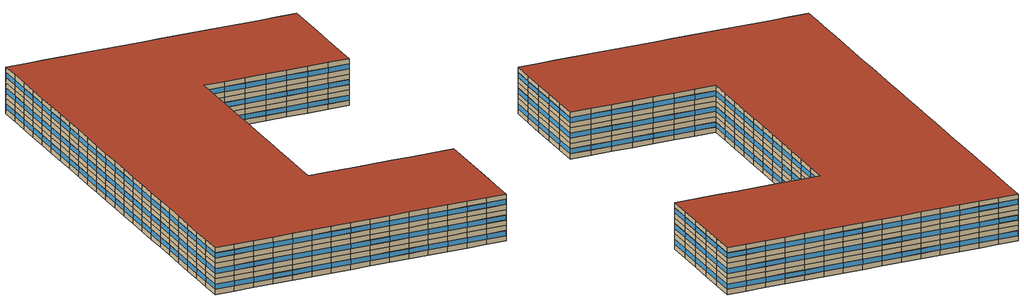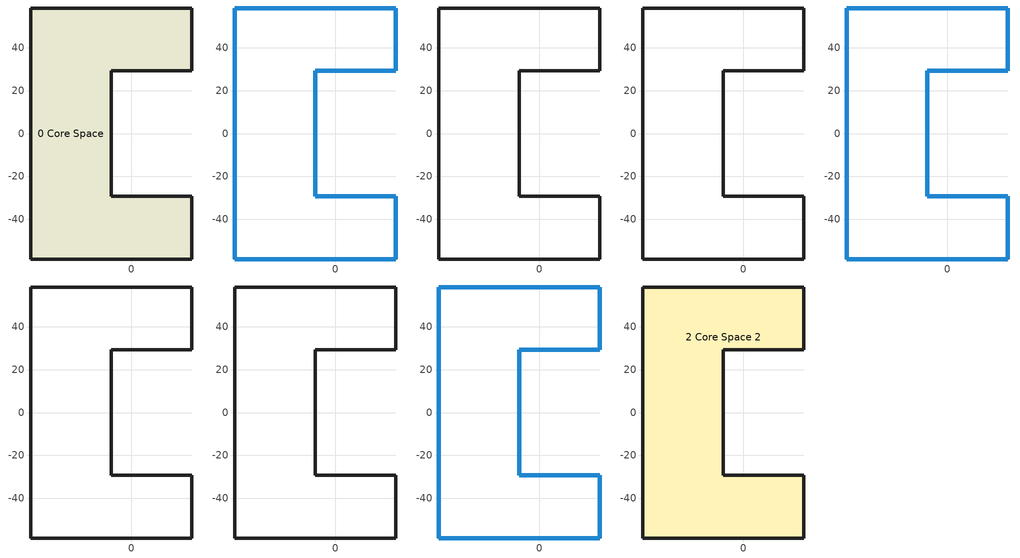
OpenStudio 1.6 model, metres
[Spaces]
0 Core Space
 floor ground: 28.23,58.52 28.23,52.67 28.23,46.82 28.23,40.96 28.23,35.11 28.23,29.26 22.85,29.26 17.48,29.26 12.1,29.26 6.72,29.26 1.34,29.26 -4.03,29.26 -9.41,29.26 -9.41,23.94 -9.41,18.62 -9.41,13.3 -9.41,7.98 -9.41,2.66 -9.41,-2.66 -9.41,-7.98 -9.41,-13.3 -9.41,-18.62 -9.41,-23.94 -9.41,-29.26 -4.03,-29.26 1.34,-29.26 6.72,-29.26 12.1,-29.26 17.48,-29.26 22.85,-29.26 28.23,-29.26 28.23,-35.11 28.23,-40.96 28.23,-46.82 28.23,-52.67 28.23,-58.52 23.21,-58.52 18.19,-58.52 13.17,-58.52 8.16,-58.52 3.14,-58.52 -1.88,-58.52 -6.9,-58.52 -11.92,-58.52 -16.94,-58.52 -21.96,-58.52 -26.98,-58.52 -31.99,-58.52 -37.01,-58.52 -42.03,-58.52 -47.05,-58.52 -47.05,-53.43 -47.05,-48.34 -47.05,-43.25 -47.05,-38.17 -47.05,-33.08 -47.05,-27.99 -47.05,-22.9 -47.05,-17.81 -47.05,-12.72 -47.05,-7.63 -47.05,-2.54 -47.05,2.54 -47.05,7.63 -47.05,12.72 -47.05,17.81 -47.05,22.9 -47.05,27.99 -47.05,33.08 -47.05,38.17 -47.05,43.25 -47.05,48.34 -47.05,53.43 -47.05,58.52 -42.03,58.52 -37.01,58.52 -31.99,58.52 -26.98,58.52 -21.96,58.52 -16.94,58.52 -11.92,58.52 -6.9,58.52 -1.88,58.52 3.14,58.52 8.16,58.52 13.17,58.52 18.19,58.52 23.21,58.52 z0
 wall outside: 28.23,52.67 28.23,58.52 23.21,58.52 18.19,58.52 13.17,58.52 8.16,58.52 3.14,58.52 -1.88,58.52 -6.9,58.52 -11.92,58.52 -16.94,58.52 -21.96,58.52 -26.98,58.52 -31.99,58.52 -37.01,58.52 -42.03,58.52 -47.05,58.52 -47.05,53.43 -47.05,48.34 -47.05,43.25 -47.05,38.17 -47.05,33.08 -47.05,27.99 -47.05,22.9 -47.05,17.81 -47.05,12.72 -47.05,7.63 -47.05,2.54 -47.05,-2.54 -47.05,-7.63 -47.05,-12.72 -47.05,-17.81 -47.05,-22.9 -47.05,-27.99 -47.05,-33.08 -47.05,-38.17 -47.05,-43.25 -47.05,-48.34 -47.05,-53.43 -47.05,-58.52 -42.03,-58.52 -37.01,-58.52 -31.99,-58.52 -26.98,-58.52 -21.96,-58.52 -16.94,-58.52 -11.92,-58.52 -6.9,-58.52 -1.88,-58.52 3.14,-58.52 8.16,-58.52 13.17,-58.52 18.19,-58.52 23.21,-58.52 28.23,-58.52 28.23,-52.67 28.23,-46.82 28.23,-40.96 28.23,-35.11 28.23,-29.26 22.85,-29.26 17.48,-29.26 12.1,-29.26 6.72,-29.26 1.34,-29.26 -4.03,-29.26 -9.41,-29.26 -9.41,-23.94 -9.41,-18.62 -9.41,-13.3 -9.41,-7.98 -9.41,-2.66 -9.41,2.66 -9.41,7.98 -9.41,13.3 -9.41,18.62 -9.41,23.94 -9.41,29.26 -4.03,29.26 1.34,29.26 6.72,29.26 12.1,29.26 17.48,29.26 22.85,29.26 28.23,29.26 28.23,35.11 28.23,40.96 28.23,46.82 28.23,52.67 z0:1.34
0 Core Space 1
 wall outside: 28.23,52.67 28.23,58.52 23.21,58.52 18.19,58.52 13.17,58.52 8.16,58.52 3.14,58.52 -1.88,58.52 -6.9,58.52 -11.92,58.52 -16.94,58.52 -21.96,58.52 -26.98,58.52 -31.99,58.52 -37.01,58.52 -42.03,58.52 -47.05,58.52 -47.05,53.43 -47.05,48.34 -47.05,43.25 -47.05,38.17 -47.05,33.08 -47.05,27.99 -47.05,22.9 -47.05,17.81 -47.05,12.72 -47.05,7.63 -47.05,2.54 -47.05,-2.54 -47.05,-7.63 -47.05,-12.72 -47.05,-17.81 -47.05,-22.9 -47.05,-27.99 -47.05,-33.08 -47.05,-38.17 -47.05,-43.25 -47.05,-48.34 -47.05,-53.43 -47.05,-58.52 -42.03,-58.52 -37.01,-58.52 -31.99,-58.52 -26.98,-58.52 -21.96,-58.52 -16.94,-58.52 -11.92,-58.52 -6.9,-58.52 -1.88,-58.52 3.14,-58.52 8.16,-58.52 13.17,-58.52 18.19,-58.52 23.21,-58.52 28.23,-58.52 28.23,-52.67 28.23,-46.82 28.23,-40.96 28.23,-35.11 28.23,-29.26 22.85,-29.26 17.48,-29.26 12.1,-29.26 6.72,-29.26 1.34,-29.26 -4.03,-29.26 -9.41,-29.26 -9.41,-23.94 -9.41,-18.62 -9.41,-13.3 -9.41,-7.98 -9.41,-2.66 -9.41,2.66 -9.41,7.98 -9.41,13.3 -9.41,18.62 -9.41,23.94 -9.41,29.26 -4.03,29.26 1.34,29.26 6.72,29.26 12.1,29.26 17.48,29.26 22.85,29.26 28.23,29.26 28.23,35.11 28.23,40.96 28.23,46.82 28.23,52.67 z1.34:2.66
 window: -47.05,-43.28 -47.05,-48.32 / -26.95,-58.52 -21.98,-58.52 / 28.23,-40.94 28.23,-35.14 / -47.05,7.61 -47.05,2.57 / 12.12,29.26 17.45,29.26 / -47.02,-58.52 -42.06,-58.52 / -42.01,-58.52 -37.04,-58.52 / -47.05,-17.84 -47.05,-22.87 / -47.05,48.32 -47.05,43.28 / -47.05,-28.01 -47.05,-33.05 / 28.23,-58.49 28.23,-52.69 / 23.19,58.52 18.22,58.52 / -47.05,-7.66 -47.05,-12.7 / -11.94,58.52 -16.91,58.52 / 28.2,58.52 23.24,58.52 / -1.91,58.52 -6.88,58.52 / -47.05,-48.37 -47.05,-53.41 / 28.23,-52.64 28.23,-46.84 / -47.05,22.87 -47.05,17.84 / -16.91,-58.52 -11.94,-58.52 / -9.41,-2.63 -9.41,2.63 / -47.05,27.96 -47.05,22.92 / 13.15,58.52 8.18,58.52 / 28.23,52.69 28.23,58.49 / 1.37,29.26 6.7,29.26 / -47.05,33.05 -47.05,28.01 / -42.06,58.52 -47.02,58.52 / -47.05,-12.75 -47.05,-17.79 / -9.41,-13.27 -9.41,-8.01 / 8.13,58.52 3.16,58.52 / -6.93,58.52 -11.89,58.52 / -21.98,58.52 -26.95,58.52 / -47.05,-38.19 -47.05,-43.23 / -47.05,17.79 -47.05,12.75 / 28.2,-29.26 22.88,-29.26 / -4.01,29.26 1.32,29.26 / 17.5,29.26 22.83,29.26 / -47.05,43.23 -47.05,38.19 / -47.05,2.52 -47.05,-2.52 / 28.23,40.99 28.23,46.79 / -9.38,29.26 -4.06,29.26 / 8.18,-58.52 13.15,-58.52 / -47.05,-22.92 -47.05,-27.96 / 18.17,58.52 13.2,58.52 / 17.45,-29.26 12.12,-29.26 / -47.05,-2.57 -47.05,-7.61 / 28.23,-46.79 28.23,-40.99 / -47.05,-53.46 -47.05,-58.49 / 12.07,-29.26 6.75,-29.26 / -47.05,38.14 -47.05,33.1 / -11.89,-58.52 -6.93,-58.52 / -9.41,-7.95 -9.41,-2.69 / 28.23,-35.09 28.23,-29.29 / -16.96,58.52 -21.93,58.52 / -37.04,58.52 -42.01,58.52 / 13.2,-58.52 18.17,-58.52 / -9.41,8.01 -9.41,13.27 / 22.88,29.26 28.2,29.26 / 6.75,29.26 12.07,29.26 / 18.22,-58.52 23.19,-58.52 / -47.05,53.41 -47.05,48.37 / -47.05,12.7 -47.05,7.66 / 28.23,46.84 28.23,52.64 / 23.24,-58.52 28.2,-58.52 / 22.83,-29.26 17.5,-29.26 / -9.41,23.97 -9.41,29.23 / -31.97,-58.52 -27,-58.52 / -47.05,-33.1 -47.05,-38.14 / -32.02,58.52 -36.99,58.52 / -9.41,18.65 -9.41,23.91 / -4.06,-29.26 -9.38,-29.26 / 28.23,29.29 28.23,35.09 / -47.05,58.49 -47.05,53.46 / -9.41,2.69 -9.41,7.95 / -9.41,-29.23 -9.41,-23.97 / 28.23,35.14 28.23,40.94 / -21.93,-58.52 -16.96,-58.52 / -1.86,-58.52 3.11,-58.52 / 1.32,-29.26 -4.01,-29.26 / 6.7,-29.26 1.37,-29.26 / -36.99,-58.52 -32.02,-58.52 / -27,58.52 -31.97,58.52 / 3.11,58.52 -1.86,58.52 / -9.41,-18.59 -9.41,-13.33 / -9.41,13.33 -9.41,18.59 / 3.16,-58.52 8.13,-58.52 / -6.88,-58.52 -1.91,-58.52 / -9.41,-23.91 -9.41,-18.65 z1.37:2.62
0 Core Space 2
 wall outside: 28.23,52.67 28.23,58.52 23.21,58.52 18.19,58.52 13.17,58.52 8.16,58.52 3.14,58.52 -1.88,58.52 -6.9,58.52 -11.92,58.52 -16.94,58.52 -21.96,58.52 -26.98,58.52 -31.99,58.52 -37.01,58.52 -42.03,58.52 -47.05,58.52 -47.05,53.43 -47.05,48.34 -47.05,43.25 -47.05,38.17 -47.05,33.08 -47.05,27.99 -47.05,22.9 -47.05,17.81 -47.05,12.72 -47.05,7.63 -47.05,2.54 -47.05,-2.54 -47.05,-7.63 -47.05,-12.72 -47.05,-17.81 -47.05,-22.9 -47.05,-27.99 -47.05,-33.08 -47.05,-38.17 -47.05,-43.25 -47.05,-48.34 -47.05,-53.43 -47.05,-58.52 -42.03,-58.52 -37.01,-58.52 -31.99,-58.52 -26.98,-58.52 -21.96,-58.52 -16.94,-58.52 -11.92,-58.52 -6.9,-58.52 -1.88,-58.52 3.14,-58.52 8.16,-58.52 13.17,-58.52 18.19,-58.52 23.21,-58.52 28.23,-58.52 28.23,-52.67 28.23,-46.82 28.23,-40.96 28.23,-35.11 28.23,-29.26 22.85,-29.26 17.48,-29.26 12.1,-29.26 6.72,-29.26 1.34,-29.26 -4.03,-29.26 -9.41,-29.26 -9.41,-23.94 -9.41,-18.62 -9.41,-13.3 -9.41,-7.98 -9.41,-2.66 -9.41,2.66 -9.41,7.98 -9.41,13.3 -9.41,18.62 -9.41,23.94 -9.41,29.26 -4.03,29.26 1.34,29.26 6.72,29.26 12.1,29.26 17.48,29.26 22.85,29.26 28.23,29.26 28.23,35.11 28.23,40.96 28.23,46.82 28.23,52.67 z2.66:4
1 Core Space
 wall outside: 28.23,52.67 28.23,58.52 23.21,58.52 18.19,58.52 13.17,58.52 8.16,58.52 3.14,58.52 -1.88,58.52 -6.9,58.52 -11.92,58.52 -16.94,58.52 -21.96,58.52 -26.98,58.52 -31.99,58.52 -37.01,58.52 -42.03,58.52 -47.05,58.52 -47.05,53.43 -47.05,48.34 -47.05,43.25 -47.05,38.17 -47.05,33.08 -47.05,27.99 -47.05,22.9 -47.05,17.81 -47.05,12.72 -47.05,7.63 -47.05,2.54 -47.05,-2.54 -47.05,-7.63 -47.05,-12.72 -47.05,-17.81 -47.05,-22.9 -47.05,-27.99 -47.05,-33.08 -47.05,-38.17 -47.05,-43.25 -47.05,-48.34 -47.05,-53.43 -47.05,-58.52 -42.03,-58.52 -37.01,-58.52 -31.99,-58.52 -26.98,-58.52 -21.96,-58.52 -16.94,-58.52 -11.92,-58.52 -6.9,-58.52 -1.88,-58.52 3.14,-58.52 8.16,-58.52 13.17,-58.52 18.19,-58.52 23.21,-58.52 28.23,-58.52 28.23,-52.67 28.23,-46.82 28.23,-40.96 28.23,-35.11 28.23,-29.26 22.85,-29.26 17.48,-29.26 12.1,-29.26 6.72,-29.26 1.34,-29.26 -4.03,-29.26 -9.41,-29.26 -9.41,-23.94 -9.41,-18.62 -9.41,-13.3 -9.41,-7.98 -9.41,-2.66 -9.41,2.66 -9.41,7.98 -9.41,13.3 -9.41,18.62 -9.41,23.94 -9.41,29.26 -4.03,29.26 1.34,29.26 6.72,29.26 12.1,29.26 17.48,29.26 22.85,29.26 28.23,29.26 28.23,35.11 28.23,40.96 28.23,46.82 28.23,52.67 z4:5.34
1 Core Space 1
 wall outside: 28.23,52.67 28.23,58.52 23.21,58.52 18.19,58.52 13.17,58.52 8.16,58.52 3.14,58.52 -1.88,58.52 -6.9,58.52 -11.92,58.52 -16.94,58.52 -21.96,58.52 -26.98,58.52 -31.99,58.52 -37.01,58.52 -42.03,58.52 -47.05,58.52 -47.05,53.43 -47.05,48.34 -47.05,43.25 -47.05,38.17 -47.05,33.08 -47.05,27.99 -47.05,22.9 -47.05,17.81 -47.05,12.72 -47.05,7.63 -47.05,2.54 -47.05,-2.54 -47.05,-7.63 -47.05,-12.72 -47.05,-17.81 -47.05,-22.9 -47.05,-27.99 -47.05,-33.08 -47.05,-38.17 -47.05,-43.25 -47.05,-48.34 -47.05,-53.43 -47.05,-58.52 -42.03,-58.52 -37.01,-58.52 -31.99,-58.52 -26.98,-58.52 -21.96,-58.52 -16.94,-58.52 -11.92,-58.52 -6.9,-58.52 -1.88,-58.52 3.14,-58.52 8.16,-58.52 13.17,-58.52 18.19,-58.52 23.21,-58.52 28.23,-58.52 28.23,-52.67 28.23,-46.82 28.23,-40.96 28.23,-35.11 28.23,-29.26 22.85,-29.26 17.48,-29.26 12.1,-29.26 6.72,-29.26 1.34,-29.26 -4.03,-29.26 -9.41,-29.26 -9.41,-23.94 -9.41,-18.62 -9.41,-13.3 -9.41,-7.98 -9.41,-2.66 -9.41,2.66 -9.41,7.98 -9.41,13.3 -9.41,18.62 -9.41,23.94 -9.41,29.26 -4.03,29.26 1.34,29.26 6.72,29.26 12.1,29.26 17.48,29.26 22.85,29.26 28.23,29.26 28.23,35.11 28.23,40.96 28.23,46.82 28.23,52.67 z5.34:6.66
 window: -42.01,-58.52 -37.04,-58.52 / 28.23,-46.79 28.23,-40.99 / -47.05,-33.1 -47.05,-38.14 / -47.05,38.14 -47.05,33.1 / -47.05,-48.37 -47.05,-53.41 / 17.5,29.26 22.83,29.26 / -47.05,7.61 -47.05,2.57 / -4.06,-29.26 -9.38,-29.26 / -9.41,-18.59 -9.41,-13.33 / -47.05,2.52 -47.05,-2.52 / -11.94,58.52 -16.91,58.52 / -47.05,-43.28 -47.05,-48.32 / -16.91,-58.52 -11.94,-58.52 / 28.23,46.84 28.23,52.64 / 6.75,29.26 12.07,29.26 / 12.12,29.26 17.45,29.26 / -47.05,-17.84 -47.05,-22.87 / -47.05,-2.57 -47.05,-7.61 / 1.37,29.26 6.7,29.26 / -16.96,58.52 -21.93,58.52 / 3.11,58.52 -1.86,58.52 / 28.23,-52.64 28.23,-46.84 / -9.41,13.33 -9.41,18.59 / -6.93,58.52 -11.89,58.52 / 28.2,-29.26 22.88,-29.26 / 8.13,58.52 3.16,58.52 / -11.89,-58.52 -6.93,-58.52 / 28.23,40.99 28.23,46.79 / -47.05,-28.01 -47.05,-33.05 / -32.02,58.52 -36.99,58.52 / 3.16,-58.52 8.13,-58.52 / 22.88,29.26 28.2,29.26 / -47.02,-58.52 -42.06,-58.52 / -9.41,-2.63 -9.41,2.63 / -27,58.52 -31.97,58.52 / 12.07,-29.26 6.75,-29.26 / 8.18,-58.52 13.15,-58.52 / -6.88,-58.52 -1.91,-58.52 / 28.23,-58.49 28.23,-52.69 / -26.95,-58.52 -21.98,-58.52 / -36.99,-58.52 -32.02,-58.52 / 28.23,-35.09 28.23,-29.29 / -9.41,2.69 -9.41,7.95 / 28.2,58.52 23.24,58.52 / -31.97,-58.52 -27,-58.52 / -4.01,29.26 1.32,29.26 / -9.41,23.97 -9.41,29.23 / -37.04,58.52 -42.01,58.52 / -47.05,43.23 -47.05,38.19 / 28.23,-40.94 28.23,-35.14 / -9.38,29.26 -4.06,29.26 / 6.7,-29.26 1.37,-29.26 / -47.05,-12.75 -47.05,-17.79 / -47.05,27.96 -47.05,22.92 / 18.17,58.52 13.2,58.52 / -47.05,22.87 -47.05,17.84 / -21.93,-58.52 -16.96,-58.52 / 22.83,-29.26 17.5,-29.26 / 23.24,-58.52 28.2,-58.52 / -47.05,-38.19 -47.05,-43.23 / 13.2,-58.52 18.17,-58.52 / -47.05,12.7 -47.05,7.66 / 28.23,29.29 28.23,35.09 / -47.05,17.79 -47.05,12.75 / -47.05,58.49 -47.05,53.46 / -47.05,48.32 -47.05,43.28 / -47.05,33.05 -47.05,28.01 / -21.98,58.52 -26.95,58.52 / 28.23,52.69 28.23,58.49 / -9.41,8.01 -9.41,13.27 / 23.19,58.52 18.22,58.52 / 28.23,35.14 28.23,40.94 / -9.41,18.65 -9.41,23.91 / -9.41,-13.27 -9.41,-8.01 / -47.05,-53.46 -47.05,-58.49 / -42.06,58.52 -47.02,58.52 / -9.41,-7.95 -9.41,-2.69 / -47.05,53.41 -47.05,48.37 / -1.91,58.52 -6.88,58.52 / -47.05,-22.92 -47.05,-27.96 / 18.22,-58.52 23.19,-58.52 / -1.86,-58.52 3.11,-58.52 / -9.41,-29.23 -9.41,-23.97 / 13.15,58.52 8.18,58.52 / 17.45,-29.26 12.12,-29.26 / 1.32,-29.26 -4.01,-29.26 / -9.41,-23.91 -9.41,-18.65 / -47.05,-7.66 -47.05,-12.7 z5.37:6.62
1 Core Space 2
 wall outside: 28.23,52.67 28.23,58.52 23.21,58.52 18.19,58.52 13.17,58.52 8.16,58.52 3.14,58.52 -1.88,58.52 -6.9,58.52 -11.92,58.52 -16.94,58.52 -21.96,58.52 -26.98,58.52 -31.99,58.52 -37.01,58.52 -42.03,58.52 -47.05,58.52 -47.05,53.43 -47.05,48.34 -47.05,43.25 -47.05,38.17 -47.05,33.08 -47.05,27.99 -47.05,22.9 -47.05,17.81 -47.05,12.72 -47.05,7.63 -47.05,2.54 -47.05,-2.54 -47.05,-7.63 -47.05,-12.72 -47.05,-17.81 -47.05,-22.9 -47.05,-27.99 -47.05,-33.08 -47.05,-38.17 -47.05,-43.25 -47.05,-48.34 -47.05,-53.43 -47.05,-58.52 -42.03,-58.52 -37.01,-58.52 -31.99,-58.52 -26.98,-58.52 -21.96,-58.52 -16.94,-58.52 -11.92,-58.52 -6.9,-58.52 -1.88,-58.52 3.14,-58.52 8.16,-58.52 13.17,-58.52 18.19,-58.52 23.21,-58.52 28.23,-58.52 28.23,-52.67 28.23,-46.82 28.23,-40.96 28.23,-35.11 28.23,-29.26 22.85,-29.26 17.48,-29.26 12.1,-29.26 6.72,-29.26 1.34,-29.26 -4.03,-29.26 -9.41,-29.26 -9.41,-23.94 -9.41,-18.62 -9.41,-13.3 -9.41,-7.98 -9.41,-2.66 -9.41,2.66 -9.41,7.98 -9.41,13.3 -9.41,18.62 -9.41,23.94 -9.41,29.26 -4.03,29.26 1.34,29.26 6.72,29.26 12.1,29.26 17.48,29.26 22.85,29.26 28.23,29.26 28.23,35.11 28.23,40.96 28.23,46.82 28.23,52.67 z6.66:8
2 Core Space
 wall outside: 28.23,52.67 28.23,58.52 23.21,58.52 18.19,58.52 13.17,58.52 8.16,58.52 3.14,58.52 -1.88,58.52 -6.9,58.52 -11.92,58.52 -16.94,58.52 -21.96,58.52 -26.98,58.52 -31.99,58.52 -37.01,58.52 -42.03,58.52 -47.05,58.52 -47.05,53.43 -47.05,48.34 -47.05,43.25 -47.05,38.17 -47.05,33.08 -47.05,27.99 -47.05,22.9 -47.05,17.81 -47.05,12.72 -47.05,7.63 -47.05,2.54 -47.05,-2.54 -47.05,-7.63 -47.05,-12.72 -47.05,-17.81 -47.05,-22.9 -47.05,-27.99 -47.05,-33.08 -47.05,-38.17 -47.05,-43.25 -47.05,-48.34 -47.05,-53.43 -47.05,-58.52 -42.03,-58.52 -37.01,-58.52 -31.99,-58.52 -26.98,-58.52 -21.96,-58.52 -16.94,-58.52 -11.92,-58.52 -6.9,-58.52 -1.88,-58.52 3.14,-58.52 8.16,-58.52 13.17,-58.52 18.19,-58.52 23.21,-58.52 28.23,-58.52 28.23,-52.67 28.23,-46.82 28.23,-40.96 28.23,-35.11 28.23,-29.26 22.85,-29.26 17.48,-29.26 12.1,-29.26 6.72,-29.26 1.34,-29.26 -4.03,-29.26 -9.41,-29.26 -9.41,-23.94 -9.41,-18.62 -9.41,-13.3 -9.41,-7.98 -9.41,-2.66 -9.41,2.66 -9.41,7.98 -9.41,13.3 -9.41,18.62 -9.41,23.94 -9.41,29.26 -4.03,29.26 1.34,29.26 6.72,29.26 12.1,29.26 17.48,29.26 22.85,29.26 28.23,29.26 28.23,35.11 28.23,40.96 28.23,46.82 28.23,52.67 z8:9.34
2 Core Space 1
 wall outside: 28.23,52.67 28.23,58.52 23.21,58.52 18.19,58.52 13.17,58.52 8.16,58.52 3.14,58.52 -1.88,58.52 -6.9,58.52 -11.92,58.52 -16.94,58.52 -21.96,58.52 -26.98,58.52 -31.99,58.52 -37.01,58.52 -42.03,58.52 -47.05,58.52 -47.05,53.43 -47.05,48.34 -47.05,43.25 -47.05,38.17 -47.05,33.08 -47.05,27.99 -47.05,22.9 -47.05,17.81 -47.05,12.72 -47.05,7.63 -47.05,2.54 -47.05,-2.54 -47.05,-7.63 -47.05,-12.72 -47.05,-17.81 -47.05,-22.9 -47.05,-27.99 -47.05,-33.08 -47.05,-38.17 -47.05,-43.25 -47.05,-48.34 -47.05,-53.43 -47.05,-58.52 -42.03,-58.52 -37.01,-58.52 -31.99,-58.52 -26.98,-58.52 -21.96,-58.52 -16.94,-58.52 -11.92,-58.52 -6.9,-58.52 -1.88,-58.52 3.14,-58.52 8.16,-58.52 13.17,-58.52 18.19,-58.52 23.21,-58.52 28.23,-58.52 28.23,-52.67 28.23,-46.82 28.23,-40.96 28.23,-35.11 28.23,-29.26 22.85,-29.26 17.48,-29.26 12.1,-29.26 6.72,-29.26 1.34,-29.26 -4.03,-29.26 -9.41,-29.26 -9.41,-23.94 -9.41,-18.62 -9.41,-13.3 -9.41,-7.98 -9.41,-2.66 -9.41,2.66 -9.41,7.98 -9.41,13.3 -9.41,18.62 -9.41,23.94 -9.41,29.26 -4.03,29.26 1.34,29.26 6.72,29.26 12.1,29.26 17.48,29.26 22.85,29.26 28.23,29.26 28.23,35.11 28.23,40.96 28.23,46.82 28.23,52.67 z9.34:10.66
 window: -9.41,23.97 -9.41,29.23 / -21.93,-58.52 -16.96,-58.52 / -9.41,-7.95 -9.41,-2.69 / -47.05,-22.92 -47.05,-27.96 / -9.38,29.26 -4.06,29.26 / 12.07,-29.26 6.75,-29.26 / 22.88,29.26 28.2,29.26 / -16.91,-58.52 -11.94,-58.52 / -47.05,2.52 -47.05,-2.52 / -6.93,58.52 -11.89,58.52 / -47.05,-38.19 -47.05,-43.23 / -9.41,8.01 -9.41,13.27 / -9.41,-2.63 -9.41,2.63 / -47.05,-33.1 -47.05,-38.14 / 12.12,29.26 17.45,29.26 / 13.15,58.52 8.18,58.52 / -11.94,58.52 -16.91,58.52 / 18.17,58.52 13.2,58.52 / 28.23,46.84 28.23,52.64 / 17.45,-29.26 12.12,-29.26 / 3.16,-58.52 8.13,-58.52 / 17.5,29.26 22.83,29.26 / -36.99,-58.52 -32.02,-58.52 / -9.41,-13.27 -9.41,-8.01 / -47.05,27.96 -47.05,22.92 / 28.2,-29.26 22.88,-29.26 / -47.05,43.23 -47.05,38.19 / -4.06,-29.26 -9.38,-29.26 / -9.41,-23.91 -9.41,-18.65 / -42.01,-58.52 -37.04,-58.52 / -47.05,22.87 -47.05,17.84 / 23.24,-58.52 28.2,-58.52 / -47.05,-53.46 -47.05,-58.49 / 28.23,-46.79 28.23,-40.99 / 28.23,-35.09 28.23,-29.29 / -47.05,7.61 -47.05,2.57 / 28.23,40.99 28.23,46.79 / -47.05,53.41 -47.05,48.37 / -47.05,58.49 -47.05,53.46 / -42.06,58.52 -47.02,58.52 / -37.04,58.52 -42.01,58.52 / -47.05,-7.66 -47.05,-12.7 / -9.41,-29.23 -9.41,-23.97 / -47.05,-28.01 -47.05,-33.05 / 13.2,-58.52 18.17,-58.52 / 28.23,-40.94 28.23,-35.14 / 28.23,-58.49 28.23,-52.69 / -47.05,-17.84 -47.05,-22.87 / -9.41,13.33 -9.41,18.59 / -31.97,-58.52 -27,-58.52 / 6.75,29.26 12.07,29.26 / 3.11,58.52 -1.86,58.52 / -9.41,-18.59 -9.41,-13.33 / -1.86,-58.52 3.11,-58.52 / -47.05,17.79 -47.05,12.75 / -27,58.52 -31.97,58.52 / 28.2,58.52 23.24,58.52 / 28.23,52.69 28.23,58.49 / -47.05,-12.75 -47.05,-17.79 / -47.02,-58.52 -42.06,-58.52 / 28.23,-52.64 28.23,-46.84 / 6.7,-29.26 1.37,-29.26 / -47.05,38.14 -47.05,33.1 / -21.98,58.52 -26.95,58.52 / 23.19,58.52 18.22,58.52 / 8.13,58.52 3.16,58.52 / 18.22,-58.52 23.19,-58.52 / -47.05,48.32 -47.05,43.28 / -16.96,58.52 -21.93,58.52 / 8.18,-58.52 13.15,-58.52 / -47.05,12.7 -47.05,7.66 / -11.89,-58.52 -6.93,-58.52 / 22.83,-29.26 17.5,-29.26 / -47.05,33.05 -47.05,28.01 / -47.05,-2.57 -47.05,-7.61 / -9.41,18.65 -9.41,23.91 / 28.23,35.14 28.23,40.94 / -47.05,-48.37 -47.05,-53.41 / -1.91,58.52 -6.88,58.52 / -4.01,29.26 1.32,29.26 / -26.95,-58.52 -21.98,-58.52 / 1.32,-29.26 -4.01,-29.26 / -32.02,58.52 -36.99,58.52 / -9.41,2.69 -9.41,7.95 / -47.05,-43.28 -47.05,-48.32 / 1.37,29.26 6.7,29.26 / 28.23,29.29 28.23,35.09 / -6.88,-58.52 -1.91,-58.52 z9.37:10.62
2 Core Space 2
 wall outside: 28.23,52.67 28.23,58.52 23.21,58.52 18.19,58.52 13.17,58.52 8.16,58.52 3.14,58.52 -1.88,58.52 -6.9,58.52 -11.92,58.52 -16.94,58.52 -21.96,58.52 -26.98,58.52 -31.99,58.52 -37.01,58.52 -42.03,58.52 -47.05,58.52 -47.05,53.43 -47.05,48.34 -47.05,43.25 -47.05,38.17 -47.05,33.08 -47.05,27.99 -47.05,22.9 -47.05,17.81 -47.05,12.72 -47.05,7.63 -47.05,2.54 -47.05,-2.54 -47.05,-7.63 -47.05,-12.72 -47.05,-17.81 -47.05,-22.9 -47.05,-27.99 -47.05,-33.08 -47.05,-38.17 -47.05,-43.25 -47.05,-48.34 -47.05,-53.43 -47.05,-58.52 -42.03,-58.52 -37.01,-58.52 -31.99,-58.52 -26.98,-58.52 -21.96,-58.52 -16.94,-58.52 -11.92,-58.52 -6.9,-58.52 -1.88,-58.52 3.14,-58.52 8.16,-58.52 13.17,-58.52 18.19,-58.52 23.21,-58.52 28.23,-58.52 28.23,-52.67 28.23,-46.82 28.23,-40.96 28.23,-35.11 28.23,-29.26 22.85,-29.26 17.48,-29.26 12.1,-29.26 6.72,-29.26 1.34,-29.26 -4.03,-29.26 -9.41,-29.26 -9.41,-23.94 -9.41,-18.62 -9.41,-13.3 -9.41,-7.98 -9.41,-2.66 -9.41,2.66 -9.41,7.98 -9.41,13.3 -9.41,18.62 -9.41,23.94 -9.41,29.26 -4.03,29.26 1.34,29.26 6.72,29.26 12.1,29.26 17.48,29.26 22.85,29.26 28.23,29.26 28.23,35.11 28.23,40.96 28.23,46.82 28.23,52.67 z10.66:12
 roof outside: 23.21,58.52 18.19,58.52 13.17,58.52 8.16,58.52 3.14,58.52 -1.88,58.52 -6.9,58.52 -11.92,58.52 -16.94,58.52 -21.96,58.52 -26.98,58.52 -31.99,58.52 -37.01,58.52 -42.03,58.52 -47.05,58.52 -47.05,53.43 -47.05,48.34 -47.05,43.25 -47.05,38.17 -47.05,33.08 -47.05,27.99 -47.05,22.9 -47.05,17.81 -47.05,12.72 -47.05,7.63 -47.05,2.54 -47.05,-2.54 -47.05,-7.63 -47.05,-12.72 -47.05,-17.81 -47.05,-22.9 -47.05,-27.99 -47.05,-33.08 -47.05,-38.17 -47.05,-43.25 -47.05,-48.34 -47.05,-53.43 -47.05,-58.52 -42.03,-58.52 -37.01,-58.52 -31.99,-58.52 -26.98,-58.52 -21.96,-58.52 -16.94,-58.52 -11.92,-58.52 -6.9,-58.52 -1.88,-58.52 3.14,-58.52 8.16,-58.52 13.17,-58.52 18.19,-58.52 23.21,-58.52 28.23,-58.52 28.23,-52.67 28.23,-46.82 28.23,-40.96 28.23,-35.11 28.23,-29.26 22.85,-29.26 17.48,-29.26 12.1,-29.26 6.72,-29.26 1.34,-29.26 -4.03,-29.26 -9.41,-29.26 -9.41,-23.94 -9.41,-18.62 -9.41,-13.3 -9.41,-7.98 -9.41,-2.66 -9.41,2.66 -9.41,7.98 -9.41,13.3 -9.41,18.62 -9.41,23.94 -9.41,29.26 -4.03,29.26 1.34,29.26 6.72,29.26 12.1,29.26 17.48,29.26 22.85,29.26 28.23,29.26 28.23,35.11 28.23,40.96 28.23,46.82 28.23,52.67 28.23,58.52 z12
[Building]
Building 1: North Axis {deg}=0; Default Construction Set=MyConsturction
[Construction]
ASHRAE 90.1-2004 ExtWall Mass ClimateZone 6: 1IN Stucco, 8IN CONCRETE HW RefBldg, Mass NonRes Wall Insulation-1.69, 1/2IN Gypsum
Interior Window: Clear 3mm
Interior Partition: G05 25mm wood
Exterior Door: F08 Metal surface, I01 25mm insulation board
ASHRAE 90.1-2004 ExtWindow ClimateZone 4-6: Fixed Window 3.24/0.39/0.31
[Material] Thermal Absorptance=0.9
Name | Roughness | Thickness {m} | Conductivity {W/m-K} | Density {kg/m3} | Specific Heat {J/kg-K} | Solar Absorptance | Visible Absorptance
1IN Stucco | Smooth | 0.0253 | 0.6918 | 1858 | 837 | 0.92 | 0.92
8IN CONCRETE HW RefBldg | Rough | 0.2032 | 1.311 | 2240 | 836.8 | 0.7 | 0.7
Mass NonRes Wall Insulation-1.69 | MediumRough | 0.0623673 | 0.049 | 265 | 836.8 | 0.7 | 0.7
1/2IN Gypsum | Smooth | 0.0127 | 0.16 | 784.9 | 830 | 0.4 | 0.4
G05 25mm wood | MediumSmooth | 0.0254 | 0.15 | 608 | 1630 | 0.5 | 0.5
F08 Metal surface | Smooth | 0.0008 | 45.28 | 7824 | 500 | 0.7 | 0.7
I01 25mm insulation board | MediumRough | 0.0254 | 0.03 | 43 | 1210 | 0.6 | 0.6
[WindowMaterial:SimpleGlazingSystem]
Fixed Window 3.24/0.39/0.31: U-Factor {W/m2-K}=3.23646; Solar Heat Gain Coefficient=0.39; Visible Transmittance=0.31
[WindowMaterial:Glazing]
Clear 3mm: Optical Data Type=SpectralAverage; Thickness {m}=0.003; Solar Transmittance at Normal Incidence=0.837; Front Side Solar Reflectance at Normal Incidence=0.075; Back Side Solar Reflectance at Normal Incidence=0; Visible Transmittance at Normal Incidence=0.898; Front Side Visible Reflectance at Normal Incidence=0.081; Back Side Visible Reflectance at Normal Incidence=0; Infrared Transmittance at Normal Incidence=0; Front Side Infrared Hemispherical Emissivity=0.84; Back Side Infrared Hemispherical Emissivity=0.84; Conductivity {W/m-K}=0.9; Dirt Correction Factor for Solar and Visible Transmittance=1; Solar Diffusing=No
[DefaultConstructionSet]
MyConsturction: Default Exterior Surface Constructions=Default Surface Constructions 1; Default Interior Surface Constructions=Default Surface Constructions 1; Default Ground Contact Surface Constructions=Default Surface Constructions 1; Default Exterior SubSurface Constructions=Default Sub Surface Constructions 1; Default Interior SubSurface Constructions=Default Sub Surface Constructions 1; Interior Partition Construction=Interior Partition
[DefaultSurfaceConstructions]
Default Surface Constructions 1: Floor Construction=ASHRAE 90.1-2004 ExtWall Mass ClimateZone 6; Wall Construction=ASHRAE 90.1-2004 ExtWall Mass ClimateZone 6; Roof Ceiling Construction=ASHRAE 90.1-2004 ExtWall Mass ClimateZone 6
[DefaultSubSurfaceConstructions]
Default Sub Surface Constructions 1: Fixed Window Construction=ASHRAE 90.1-2004 ExtWindow ClimateZone 4-6; Operable Window Construction=ASHRAE 90.1-2004 ExtWindow ClimateZone 4-6; Door Construction=Exterior Door; Glass Door Construction=ASHRAE 90.1-2004 ExtWindow ClimateZone 4-6; Skylight Construction=ASHRAE 90.1-2004 ExtWindow ClimateZone 4-6; Tubular Daylight Dome Construction=Interior Window; Tubular Daylight Diffuser Construction=Interior Window
[BuildingStory]
Name | Nominal Z Coordinate {m} | Nominal Floor to Floor Height {m}
Story 1 | 0 | 1.34
Story 2 | 1.34 | 1.32
Story 3 | 2.66 | 1.34
Story 4 | 4 | 1.34
Story 5 | 5.34 | 1.32
Story 6 | 6.66 | 1.34
Story 7 | 8 | 1.34
Story 8 | 9.34 | 1.32
Story 9 | 10.66 | 1.34
[Space]
Name | Building Story | Thermal Zone
0 Core Space | Story 1 | Thermal Zone 9
0 Core Space 1 | Story 2 | Thermal Zone 2
0 Core Space 2 | Story 3 | Thermal Zone 4
1 Core Space | Story 4 | Thermal Zone 6
1 Core Space 1 | Story 5 | Thermal Zone 7
1 Core Space 2 | Story 6 | Thermal Zone 3
2 Core Space | Story 7 | Thermal Zone 5
2 Core Space 1 | Story 8 | Thermal Zone 1
2 Core Space 2 | Story 9 | Thermal Zone 8
[ThermalZone] Use Ideal Air Loads=No
Thermal Zone 1; Thermal Zone 2; Thermal Zone 3; Thermal Zone 4; Thermal Zone 5; Thermal Zone 6; Thermal Zone 7; Thermal Zone 8; Thermal Zone 9
[Sizing:Zone] Zone Cooling Design Supply Air Temperature {C}=14; Zone Heating Design Supply Air Temperature {C}=40; Zone Cooling Design Supply Air Humidity Ratio {kg-H2O/kg-air}=0.0085; Zone Heating Design Supply Air Humidity Ratio {kg-H2O/kg-air}=0.008; Cooling Design Air Flow Method=DesignDay; Heating Design Air Flow Method=DesignDay
Thermal Zone 1; Thermal Zone 2; Thermal Zone 3; Thermal Zone 4; Thermal Zone 5; Thermal Zone 6; Thermal Zone 7; Thermal Zone 8; Thermal Zone 9
